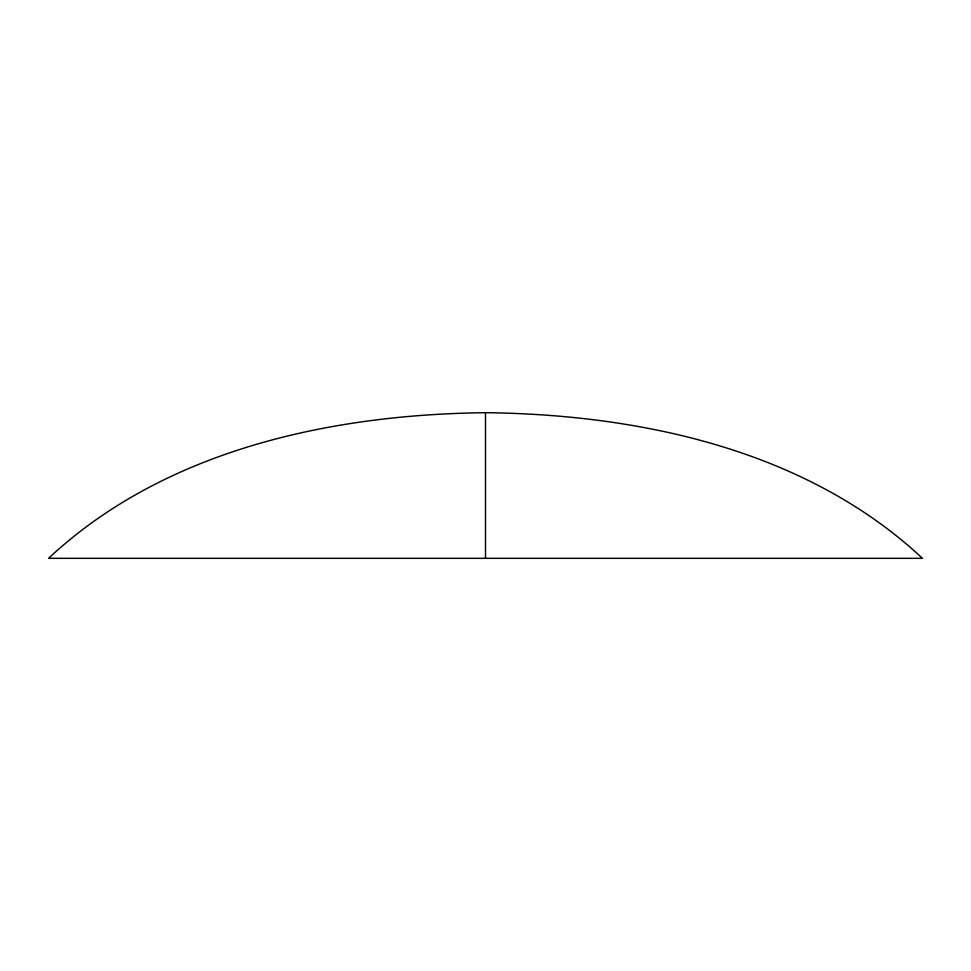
<?xml version="1.0" encoding="UTF-8"?>
<svg xmlns="http://www.w3.org/2000/svg" width="971" height="971" viewBox="0 0 971 971"><rect width="100%" height="100%" fill="white"/><g stroke="black" fill="none" stroke-linecap="round" stroke-linejoin="round"><path stroke-width="1.46" d="M485.5 412.675C330.783 414.532 164.815 449.719 48.55 558.325L922.45 558.325C806.185 449.719 640.217 414.532 485.5 412.675L485.5 558.325"/></g></svg>
